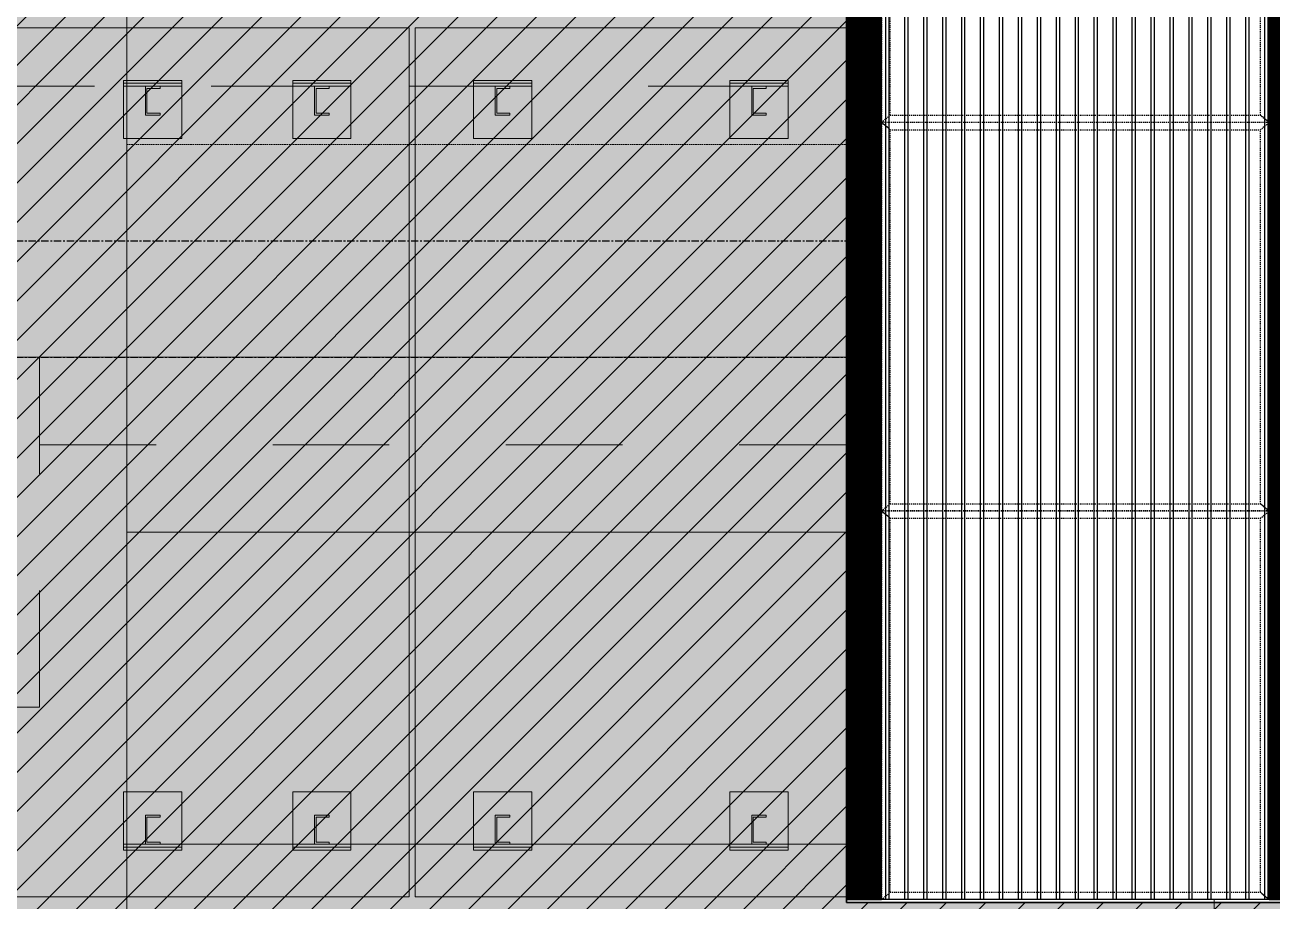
# Model space of a CAD drawing. Header units: millimetres. Extents: x 652937 to 1670132, y 1473552 to 2851037.
# Drawn here: x 833896 to 838174, y 1517605 to 1520610 of the extents above; entities that cross this region are included whole.
import ezdxf
from ezdxf.xclip import XClip

# ---------------------------------------------------------------- set-up
doc = ezdxf.new("R2010")
doc.units = ezdxf.units.MM
doc.header["$XCLIPFRAME"] = 0
for name, pattern in [('HIDDEN', [0.375, 0.25, -0.125]), ('TA_GL_005.00000', [13.75, 5, -1.25, 1.25, -1.25, 5]), ('TA_HL_001.00000', [6.5, 3.55, -2.95]), ('XKITLINE00', [0]), ('XKITLINE02', [4, 2, -2])]:
    doc.linetypes.add(name, pattern=pattern)
doc.layers.add('000 - 0_HIDE_OBJ_FRAMING_DEF_SUB', color=1, linetype='Continuous', plot=False)
for name, color, linetype in [('000 - 0_SYM_DWG_GRIDLINE_MAIN_COLOR_251', 251, 'Continuous'), ('000 - CONCRETE_COL_WIPEOUT_', 250, 'Continuous'), ('000 - CONCRETE_WALL_MAIN_COLOR_2', 1, 'Continuous'), ('000 - H A T C H', 9, 'Continuous'), ('010 - ASPG_EXTR_MAIN_COLOR_2', 2, 'Continuous'), ('010 - ASPG_EXTR_WIPEOUT_', 250, 'Continuous'), ('010 - ASPG_FRAMING_MAIN_COLOR_1', 3, 'Continuous'), ('010 - ASPG_FRAMING_SUB_COLOR_2', 1, 'Continuous'), ('010 - ASPG_FRAMING_SUB_COLOR_3', 251, 'Continuous')]:
    doc.layers.add(name, color=color, linetype=linetype)
doc.layers.add('000_AREA_ASPG_AREA_HATCH_', color=7, linetype='Continuous', true_color=0xff8700, plot=False)
doc.layers.add('000_AREA_ASPG_AREA_MAIN_COLOR_1', color=7, linetype='Continuous', true_color=0xff8700, plot=False)
for name, color, linetype, lineweight in [('A-230-M_FLOOR', 2, 'Continuous', 25), ('Part', 2, 'Continuous', 0), ('Vertical Circulation', 7, 'Continuous', 9)]:
    doc.layers.add(name, color=color, linetype=linetype, lineweight=lineweight)
doc.styles.add('TA', font='', dxfattribs={"height": 4.5})
doc.styles.get('TA').set_extended_font_data('Cordia New')

# ---------------------------------------------------------------- blocks, each defined once
blk = doc.blocks.new('*U6164')
at = {"layer": '000 - 0_SYM_DWG_GRIDLINE_MAIN_COLOR_251', "linetype": 'ByBlock', "ltscale": 5}
blk.add_line((200, 0), (-30071, 0), dxfattribs=at)
at = {"style": 'TA', "flags": 1}
blk.add_attdef('LOCATION', (6, -6), '', height=4.5, rotation=270, dxfattribs=at)
blk = doc.blocks.new('W-1-PP18-ST_ENT3_REV02_20260413-044638_PP18_ENT3_ELE2-DIMS-2')
at = {"color": 6, "linetype": 'TA_GL_005.00000', "rotation": 180}
for p in [(-7244, 107800), (-7244, 107400)]:
    blk.add_blockref('*U6164', p, dxfattribs=at)
blk = doc.blocks.new('GM_Louver Grill Vertical Z1 - Z Profile-20321545-ENT 3 ELE-4 Sheet')
at = {"layer": '000 - 0_HIDE_OBJ_FRAMING_DEF_SUB'}
blk.add_line((197327.3, 105550), (197327.3, 114870), dxfattribs=at)
blk = doc.blocks.new('E4')
at = {"layer": '000 - 0_HIDE_OBJ_FRAMING_DEF_SUB'}
for p, q in [((-1549352.3, 105550), (-1549352.3, 114870)), ((-1547952.3, 114870), (-1547952.3, 105550)), ((-1547952.3, 105600), (-1549352.3, 105600))]:
    blk.add_line(p, q, dxfattribs=at)
blk.add_lwpolyline([(-1549402.3, 114870), (-1547902.3, 114870), (-1547902.3, 105550), (-1549402.3, 105550)], close=True, dxfattribs=at)
at = {"layer": '000 - 0_HIDE_OBJ_FRAMING_DEF_SUB', "color": 8}
for p in [(-1746604.7, 0), (-1746529.7, 0), (-1746454.7, 0), (-1746379.7, 0), (-1746304.7, 0), (-1746229.7, 0), (-1746154.7, 0), (-1746079.7, 0), (-1746004.7, 0), (-1745929.7, 0), (-1745854.7, 0), (-1745779.7, 0), (-1745704.7, 0), (-1745629.7, 0), (-1745554.7, 0), (-1745479.7, 0), (-1745404.7, 0), (-1745329.7, 0)]:
    blk.add_blockref('GM_Louver Grill Vertical Z1 - Z Profile-20321545-ENT 3 ELE-4 Sheet', p, dxfattribs=at)
blk = doc.blocks.new('15')
at = {"layer": 'Part', "color": 253, "linetype": 'XKITLINE00', "lineweight": 0}
for points in [[(663599.6229, 1524498.7062), (663599.6229, 1524501.6862), (663598.1429, 1524501.6862), (663598.1429, 1524498.7062)], [(663601.1229, 1524501.6862), (663601.1229, 1524498.7062), (663599.6429, 1524498.7062), (663599.6429, 1524501.6862)]]:
    blk.add_lwpolyline(points, close=True, dxfattribs=at)
blk = doc.blocks.new('W-1-PP18-ST_ENT3_REV02_20260413-214324_PP18_ENT3_SE_ELE4-1')
at = {"layer": 'A-230-M_FLOOR', "color": 4, "lineweight": 9}
for points in [[(11575, 114420), (11575, 103500)], [(15305, 103500), (15305, 114420)]]:
    blk.add_lwpolyline(points, dxfattribs=at)
at = {"layer": 'Part', "color": 1, "linetype": 'HIDDEN', "lineweight": 0, "ltscale": 20}
blk.add_line((11575, 108130), (14053.9, 108130), dxfattribs=at)
at = {"layer": 'Part', "color": 1, "lineweight": 0, "ltscale": 20}
blk.add_line((14053.9, 108130), (15305, 108130), dxfattribs=at)
at = {"layer": 'Part', "linetype": 'XKITLINE00', "lineweight": 0}
for p, q in [((11575, 107400), (15305, 107400)), ((11575, 106800), (15305, 106800))]:
    blk.add_line(p, q, dxfattribs=at)
at = {"layer": 'Part', "color": 1, "linetype": 'XKITLINE00', "lineweight": 0}
blk.add_line((11575, 105730), (15305, 105730), dxfattribs=at)
blk.add_blockref('E4', (1563456.2, 0))
at = {"layer": 'Vertical Circulation', "color": 4, "xscale": 1000, "yscale": 1000, "zscale": 1000}
blk.add_blockref('15', (-663587079.2, -1524393156.2), dxfattribs=at)
blk = doc.blocks.new('*A39964520')
at = {"layer": 'Part', "linetype": 'XKITLINE00', "lineweight": 0}
for p, q in [((88.071867, -99.720099), (88.071867, -86.220099)), ((88.071867, -86.220099), (90.071867, -86.220099)), ((90.071867, -99.720099), (90.071867, -86.220099)), ((90.072117, -99.720099), (90.072117, -86.220099)), ((90.071867, -99.720099), (88.071867, -99.720099))]:
    blk.add_line(p, q, dxfattribs=at)
at = {"layer": 'Part', "linetype": 'XKITLINE02', "lineweight": 0}
for p, q in [((88.072117, -99.720099), (88.072117, -86.220099)), ((90.071867, -86.220099), (90.072117, -86.220099)), ((90.071867, -86.220099), (90.072117, -86.220099)), ((90.072117, -99.720099), (90.071867, -99.720099)), ((90.071867, -99.720099), (90.072117, -99.720099))]:
    blk.add_line(p, q, dxfattribs=at)
blk = doc.blocks.new('*A40004524')
at = {"layer": 'Part', "linetype": 'XKITLINE02', "lineweight": 0}
for p, q in [((67.421867, -83.220099), (67.421867, -93.970099)), ((67.421867, -83.220099), (69.422117, -83.220099)), ((67.422117, -99.720099), (67.422117, -83.220099)), ((69.421867, -83.220099), (69.421867, -93.970099)), ((69.421867, -83.220099), (69.422117, -83.220099)), ((69.422117, -83.220099), (69.422117, -99.720099)), ((67.421867, -94.070099), (67.421867, -99.720099)), ((69.421867, -94.070099), (69.421867, -99.720099)), ((69.422117, -99.720099), (67.421867, -99.720099)), ((69.421867, -99.720099), (69.422117, -99.720099))]:
    blk.add_line(p, q, dxfattribs=at)
at = {"layer": 'Part', "linetype": 'XKITLINE00', "lineweight": 0}
for p, q in [((67.421867, -93.970099), (67.421867, -94.070099)), ((69.421867, -93.970099), (69.421867, -94.070099))]:
    blk.add_line(p, q, dxfattribs=at)
blk = doc.blocks.new('*A40304554')
at = {"layer": 'Part', "linetype": 'XKITLINE00', "lineweight": 0}
for p, q in [((74.365186, -94.070099), (81.765336, -94.070099)), ((74.365186, -94.070099), (74.365186, -108.970099)), ((81.765186, -108.970099), (81.765186, -94.070099)), ((81.765336, -108.970099), (81.765336, -94.070099)), ((74.365186, -108.970099), (81.765336, -108.970099))]:
    blk.add_line(p, q, dxfattribs=at)
at = {"layer": 'Part', "linetype": 'XKITLINE02', "lineweight": 0}
for p, q in [((74.365336, -94.070099), (74.365186, -94.070099)), ((74.365336, -108.970099), (74.365336, -94.070099)), ((74.365186, -108.970099), (74.365336, -108.970099))]:
    blk.add_line(p, q, dxfattribs=at)
blk = doc.blocks.new('*A40334557')
at = {"layer": 'Part', "linetype": 'XKITLINE00', "lineweight": 0}
for p, q in [((66.865186, -94.070099), (74.265336, -94.070099)), ((74.265186, -108.970099), (74.265186, -94.070099)), ((74.265336, -94.070099), (74.265336, -108.970099)), ((74.265186, -108.970099), (66.865186, -108.970099)), ((74.265336, -108.970099), (74.265186, -108.970099))]:
    blk.add_line(p, q, dxfattribs=at)
at = {"layer": 'Part', "linetype": 'XKITLINE02', "lineweight": 0}
blk.add_line((74.265186, -108.970099), (74.265336, -108.970099), dxfattribs=at)
blk = doc.blocks.new('*A41414665')
at = {"layer": 'Part', "linetype": 'XKITLINE02', "lineweight": 0}
for p, q in [((67.922733, -99.720099), (66.672141, -99.720099)), ((66.672141, -99.720099), (66.672141, -105.720099)), ((67.922141, -105.720099), (67.922141, -99.720099)), ((66.672141, -105.720099), (67.922733, -105.720099))]:
    blk.add_line(p, q, dxfattribs=at)
blk = doc.blocks.new('*A42894813')
at = {"layer": 'Part', "linetype": 'XKITLINE02', "lineweight": 0}
for p, q in [((69.421867, -108.070099), (69.421867, -108.970099)), ((69.421867, -108.070099), (69.422117, -108.070099)), ((74.265361, -108.070099), (69.421867, -108.070099)), ((69.422117, -108.070099), (69.422117, -110.070099)), ((74.365186, -108.070099), (81.765361, -108.070099))]:
    blk.add_line(p, q, dxfattribs=at)
at = {"layer": 'Part', "linetype": 'XKITLINE00', "lineweight": 0}
for p, q in [((74.265361, -108.070099), (74.365186, -108.070099)), ((110.097119, -108.070099), (81.765361, -108.070099)), ((69.421867, -108.970099), (69.421867, -109.070099))]:
    blk.add_line(p, q, dxfattribs=at)
blk = doc.blocks.new('*A42914815')
at = {"layer": 'Part', "linetype": 'XKITLINE02', "lineweight": 0}
for p, q in [((67.92214, -99.720099), (67.92214, -101.220099)), ((67.92214, -99.720099), (111.347733, -99.720099)), ((67.92214, -101.220099), (111.347733, -101.220099))]:
    blk.add_line(p, q, dxfattribs=at)
blk = doc.blocks.new('*A42924816')
at = {"layer": 'Part', "linetype": 'XKITLINE02', "lineweight": 0}
for p, q in [((69.421867, -102.720099), (69.421867, -99.720099)), ((69.421867, -99.720099), (69.422117, -99.720099)), ((69.421867, -99.720099), (74.265361, -99.720099)), ((69.422117, -99.720099), (69.422117, -102.720099)), ((110.597117, -99.720099), (74.365186, -99.720099)), ((74.365186, -99.720099), (81.765361, -99.720099)), ((69.422117, -102.720099), (69.421867, -102.720099)), ((69.421867, -102.720099), (74.265361, -102.720099)), ((110.597117, -102.720099), (74.365186, -102.720099)), ((74.365186, -102.720099), (81.765361, -102.720099))]:
    blk.add_line(p, q, dxfattribs=at)
at = {"layer": 'Part', "linetype": 'XKITLINE00', "lineweight": 0}
for p, q in [((74.265361, -99.720099), (74.365186, -99.720099)), ((110.596866, -99.720099), (81.765361, -99.720099)), ((74.265361, -102.720099), (74.365186, -102.720099)), ((110.596866, -102.720099), (81.765361, -102.720099))]:
    blk.add_line(p, q, dxfattribs=at)
blk = doc.blocks.new('*A43594883')
at = {"layer": 'Part', "linetype": 'XKITLINE02', "lineweight": 0}
for p, q in [((80.140384, -107.570099), (80.390524, -107.570099)), ((80.140384, -108.070099), (80.140384, -107.570099)), ((80.140524, -108.070099), (80.140524, -107.570099)), ((80.390524, -107.607599), (80.165384, -107.607599)), ((80.165384, -108.032599), (80.165384, -107.607599)), ((80.165524, -108.032599), (80.165524, -107.607599)), ((80.390384, -107.607599), (80.390384, -107.570099)), ((80.390524, -107.570099), (80.390524, -107.607599)), ((80.165384, -108.032599), (80.390524, -108.032599)), ((80.390384, -108.070099), (80.390384, -108.032599)), ((80.390524, -108.032599), (80.390524, -108.070099)), ((80.390524, -108.070099), (80.140384, -108.070099))]:
    blk.add_line(p, q, dxfattribs=at)
blk = doc.blocks.new('*A43604884')
at = {"layer": 'Part', "linetype": 'XKITLINE02', "lineweight": 0}
for p, q in [((80.765368, -107.170099), (79.765356, -107.170099)), ((79.765356, -107.170099), (79.765356, -108.170099)), ((79.765368, -108.170099), (79.765368, -107.170099)), ((80.765356, -108.170099), (80.765356, -107.170099)), ((80.765368, -108.170099), (80.765368, -107.170099)), ((79.765356, -108.170099), (80.765368, -108.170099))]:
    blk.add_line(p, q, dxfattribs=at)
blk = doc.blocks.new('*A43614885')
at = {"layer": 'Part', "linetype": 'XKITLINE02', "lineweight": 0}
for p, q in [((80.765609, -108.070099), (79.765409, -108.070099)), ((79.765409, -108.120099), (79.765409, -108.070099)), ((80.765609, -108.120099), (79.765409, -108.120099)), ((79.765609, -108.120099), (79.765609, -108.070099)), ((80.765409, -108.070099), (80.765609, -108.070099)), ((80.765409, -108.120099), (80.765409, -108.070099)), ((80.765609, -108.120099), (80.765409, -108.120099)), ((80.765609, -108.070099), (80.765609, -108.120099))]:
    blk.add_line(p, q, dxfattribs=at)
blk = doc.blocks.new('*A43794903')
at = {"layer": 'Part', "linetype": 'XKITLINE02', "lineweight": 0}
for p, q in [((67.421867, -99.720099), (67.421867, -108.970099)), ((67.421867, -99.720099), (69.422117, -99.720099)), ((67.422117, -118.970099), (67.422117, -99.720099)), ((69.421867, -99.720099), (69.421867, -108.970099)), ((69.421867, -99.720099), (69.422117, -99.720099)), ((69.422117, -99.720099), (69.422117, -118.970099)), ((67.421867, -109.070099), (67.421867, -118.970099)), ((69.421867, -109.070099), (69.421867, -118.970099)), ((69.422117, -118.970099), (67.421867, -118.970099)), ((69.421867, -118.970099), (69.422117, -118.970099))]:
    blk.add_line(p, q, dxfattribs=at)
at = {"layer": 'Part', "linetype": 'XKITLINE00', "lineweight": 0}
for p, q in [((67.421867, -108.970099), (67.421867, -109.070099)), ((69.421867, -108.970099), (69.421867, -109.070099))]:
    blk.add_line(p, q, dxfattribs=at)
blk = doc.blocks.new('*A43834907')
at = {"layer": 'Part', "linetype": 'XKITLINE02', "lineweight": 0}
for p, q in [((75.740384, -107.570099), (75.990524, -107.570099)), ((75.740384, -108.070099), (75.740384, -107.570099)), ((75.740524, -108.070099), (75.740524, -107.570099)), ((75.990524, -107.607599), (75.765384, -107.607599)), ((75.765384, -108.032599), (75.765384, -107.607599)), ((75.765524, -108.032599), (75.765524, -107.607599)), ((75.990384, -107.607599), (75.990384, -107.570099)), ((75.990524, -107.570099), (75.990524, -107.607599)), ((75.765384, -108.032599), (75.990524, -108.032599)), ((75.990384, -108.070099), (75.990384, -108.032599)), ((75.990524, -108.032599), (75.990524, -108.070099)), ((75.990524, -108.070099), (75.740384, -108.070099))]:
    blk.add_line(p, q, dxfattribs=at)
blk = doc.blocks.new('*A43844908')
at = {"layer": 'Part', "linetype": 'XKITLINE02', "lineweight": 0}
for p, q in [((76.365368, -107.170099), (75.365357, -107.170099)), ((75.365357, -107.170099), (75.365357, -108.170099)), ((75.365368, -108.170099), (75.365368, -107.170099)), ((76.365357, -108.170099), (76.365357, -107.170099)), ((76.365368, -108.170099), (76.365368, -107.170099)), ((75.365357, -108.170099), (76.365368, -108.170099))]:
    blk.add_line(p, q, dxfattribs=at)
blk = doc.blocks.new('*A43854909')
at = {"layer": 'Part', "linetype": 'XKITLINE02', "lineweight": 0}
for p, q in [((76.365609, -108.070099), (75.365409, -108.070099)), ((75.365409, -108.120099), (75.365409, -108.070099)), ((76.365609, -108.120099), (75.365409, -108.120099)), ((75.365609, -108.120099), (75.365609, -108.070099)), ((76.365409, -108.070099), (76.365609, -108.070099)), ((76.365409, -108.120099), (76.365409, -108.070099)), ((76.365609, -108.120099), (76.365409, -108.120099)), ((76.365609, -108.070099), (76.365609, -108.120099))]:
    blk.add_line(p, q, dxfattribs=at)
blk = doc.blocks.new('*A43864910')
at = {"layer": 'Part', "linetype": 'XKITLINE02', "lineweight": 0}
for p, q in [((70.365609, -108.070099), (69.365409, -108.070099)), ((69.365409, -108.120099), (69.365409, -108.070099)), ((70.365609, -108.120099), (69.365409, -108.120099)), ((69.365609, -108.120099), (69.365609, -108.070099)), ((70.365409, -108.070099), (70.365609, -108.070099)), ((70.365409, -108.120099), (70.365409, -108.070099)), ((70.365609, -108.120099), (70.365409, -108.120099)), ((70.365609, -108.070099), (70.365609, -108.120099))]:
    blk.add_line(p, q, dxfattribs=at)
blk = doc.blocks.new('*A43874911')
at = {"layer": 'Part', "linetype": 'XKITLINE02', "lineweight": 0}
for p, q in [((73.265609, -108.070099), (72.265409, -108.070099)), ((72.265409, -108.120099), (72.265409, -108.070099)), ((73.265609, -108.120099), (72.265409, -108.120099)), ((72.265609, -108.120099), (72.265609, -108.070099)), ((73.265409, -108.070099), (73.265609, -108.070099)), ((73.265409, -108.120099), (73.265409, -108.070099)), ((73.265609, -108.120099), (73.265409, -108.120099)), ((73.265609, -108.070099), (73.265609, -108.120099))]:
    blk.add_line(p, q, dxfattribs=at)
blk = doc.blocks.new('*A43884912')
at = {"layer": 'Part', "linetype": 'XKITLINE02', "lineweight": 0}
for p, q in [((70.365368, -107.170099), (69.365357, -107.170099)), ((69.365357, -107.170099), (69.365357, -108.170099)), ((69.365368, -108.170099), (69.365368, -107.170099)), ((70.365357, -108.170099), (70.365357, -107.170099)), ((70.365368, -108.170099), (70.365368, -107.170099)), ((69.365357, -108.170099), (70.365368, -108.170099))]:
    blk.add_line(p, q, dxfattribs=at)
blk = doc.blocks.new('*A43894913')
at = {"layer": 'Part', "linetype": 'XKITLINE02', "lineweight": 0}
for p, q in [((73.265368, -107.170099), (72.265357, -107.170099)), ((72.265357, -107.170099), (72.265357, -108.170099)), ((72.265368, -108.170099), (72.265368, -107.170099)), ((73.265357, -108.170099), (73.265357, -107.170099)), ((73.265368, -108.170099), (73.265368, -107.170099)), ((72.265357, -108.170099), (73.265368, -108.170099))]:
    blk.add_line(p, q, dxfattribs=at)
blk = doc.blocks.new('*A43904914')
at = {"layer": 'Part', "linetype": 'XKITLINE02', "lineweight": 0}
for p, q in [((69.740384, -107.570099), (69.990524, -107.570099)), ((69.740384, -108.070099), (69.740384, -107.570099)), ((69.740524, -108.070099), (69.740524, -107.570099)), ((69.990524, -107.607599), (69.765384, -107.607599)), ((69.765384, -108.032599), (69.765384, -107.607599)), ((69.765524, -108.032599), (69.765524, -107.607599)), ((69.990384, -107.607599), (69.990384, -107.570099)), ((69.990524, -107.570099), (69.990524, -107.607599)), ((69.765384, -108.032599), (69.990524, -108.032599)), ((69.990384, -108.070099), (69.990384, -108.032599)), ((69.990524, -108.032599), (69.990524, -108.070099)), ((69.990524, -108.070099), (69.740384, -108.070099))]:
    blk.add_line(p, q, dxfattribs=at)
blk = doc.blocks.new('*A43914915')
at = {"layer": 'Part', "linetype": 'XKITLINE02', "lineweight": 0}
for p, q in [((72.640384, -107.570099), (72.890524, -107.570099)), ((72.640384, -108.070099), (72.640384, -107.570099)), ((72.640524, -108.070099), (72.640524, -107.570099)), ((72.890524, -107.607599), (72.665384, -107.607599)), ((72.665384, -108.032599), (72.665384, -107.607599)), ((72.665524, -108.032599), (72.665524, -107.607599)), ((72.890384, -107.607599), (72.890384, -107.570099)), ((72.890524, -107.570099), (72.890524, -107.607599)), ((72.665384, -108.032599), (72.890524, -108.032599)), ((72.890384, -108.070099), (72.890384, -108.032599)), ((72.890524, -108.032599), (72.890524, -108.070099)), ((72.890524, -108.070099), (72.640384, -108.070099))]:
    blk.add_line(p, q, dxfattribs=at)
blk = doc.blocks.new('*A44404964')
at = {"layer": 'Part', "linetype": 'XKITLINE00', "lineweight": 0}
for p, q in [((88.071867, -99.720099), (88.071867, -109.070099)), ((88.071867, -99.720099), (90.071867, -99.720099)), ((90.071867, -99.720099), (90.071867, -109.070099)), ((90.072117, -102.720099), (90.072117, -108.070099)), ((89.265361, -118.970099), (89.365186, -118.970099))]:
    blk.add_line(p, q, dxfattribs=at)
at = {"layer": 'Part', "linetype": 'XKITLINE02', "lineweight": 0}
for p, q in [((88.072117, -99.720099), (88.072117, -118.970099)), ((90.071867, -99.720099), (90.072117, -99.720099)), ((90.071867, -99.720099), (90.072117, -99.720099)), ((90.072117, -99.720099), (90.072117, -102.720099)), ((90.072117, -108.070099), (90.072117, -118.970099)), ((88.071867, -109.070099), (88.071867, -118.970099)), ((90.071867, -109.070099), (90.071867, -118.970099)), ((88.071867, -118.970099), (89.265361, -118.970099)), ((89.365361, -118.970099), (89.365186, -118.970099)), ((89.365186, -118.970099), (90.072117, -118.970099)), ((90.071867, -118.970099), (90.072117, -118.970099))]:
    blk.add_line(p, q, dxfattribs=at)
blk = doc.blocks.new('*A44514975')
at = {"layer": 'Part', "linetype": 'XKITLINE02', "lineweight": 0}
for p, q in [((89.572734, -99.720099), (88.572141, -99.720099)), ((88.572141, -99.720099), (88.572141, -101.720099)), ((89.572141, -101.720099), (89.572141, -99.720099)), ((88.572141, -101.720099), (89.572734, -101.720099))]:
    blk.add_line(p, q, dxfattribs=at)
blk = doc.blocks.new('*A44775001')
at = {"layer": 'Part', "linetype": 'XKITLINE00', "lineweight": 0}
for p, q in [((88.071891, -93.070099), (88.071891, -95.070099)), ((74.265361, -95.070099), (74.365186, -95.070099)), ((81.765361, -95.070099), (88.071891, -95.070099))]:
    blk.add_line(p, q, dxfattribs=at)
at = {"layer": 'Part', "linetype": 'XKITLINE02', "lineweight": 0}
for p, q in [((88.072141, -95.070099), (88.072141, -93.070099)), ((66.865186, -95.070099), (74.265361, -95.070099)), ((74.365186, -95.070099), (81.765361, -95.070099)), ((88.072141, -95.070099), (88.071891, -95.070099)), ((88.071891, -95.070099), (88.072141, -95.070099))]:
    blk.add_line(p, q, dxfattribs=at)
blk = doc.blocks.new('*A48785402')
at = {"layer": 'Part', "linetype": 'XKITLINE02', "lineweight": 0}
for p, q in [((80.765609, -95.020099), (79.765409, -95.020099)), ((79.765409, -95.070099), (79.765409, -95.020099)), ((80.765609, -95.070099), (79.765409, -95.070099)), ((79.765609, -95.070099), (79.765609, -95.020099)), ((80.765409, -95.020099), (80.765609, -95.020099)), ((80.765409, -95.070099), (80.765409, -95.020099)), ((80.765609, -95.070099), (80.765409, -95.070099)), ((80.765609, -95.020099), (80.765609, -95.070099))]:
    blk.add_line(p, q, dxfattribs=at)
blk = doc.blocks.new('*A48795403')
at = {"layer": 'Part', "linetype": 'XKITLINE02', "lineweight": 0}
for p, q in [((80.140384, -95.070099), (80.390524, -95.070099)), ((80.140384, -95.570099), (80.140384, -95.070099)), ((80.140524, -95.570099), (80.140524, -95.070099)), ((80.390524, -95.107599), (80.165384, -95.107599)), ((80.165384, -95.532599), (80.165384, -95.107599)), ((80.165524, -95.532599), (80.165524, -95.107599)), ((80.390384, -95.107599), (80.390384, -95.070099)), ((80.390524, -95.070099), (80.390524, -95.107599)), ((80.390524, -95.570099), (80.140384, -95.570099)), ((80.165384, -95.532599), (80.390524, -95.532599)), ((80.390384, -95.570099), (80.390384, -95.532599)), ((80.390524, -95.532599), (80.390524, -95.570099))]:
    blk.add_line(p, q, dxfattribs=at)
blk = doc.blocks.new('*A48805404')
at = {"layer": 'Part', "linetype": 'XKITLINE02', "lineweight": 0}
for p, q in [((80.765368, -94.970099), (79.765356, -94.970099)), ((79.765356, -94.970099), (79.765356, -95.970099)), ((79.765368, -95.970099), (79.765368, -94.970099)), ((80.765356, -95.970099), (80.765356, -94.970099)), ((80.765368, -95.970099), (80.765368, -94.970099)), ((79.765356, -95.970099), (80.765368, -95.970099))]:
    blk.add_line(p, q, dxfattribs=at)
blk = doc.blocks.new('*A48865410')
at = {"layer": 'Part', "linetype": 'XKITLINE02', "lineweight": 0}
for p, q in [((76.365368, -94.970099), (75.365357, -94.970099)), ((75.365357, -94.970099), (75.365357, -95.970099)), ((75.365368, -95.970099), (75.365368, -94.970099)), ((76.365357, -95.970099), (76.365357, -94.970099)), ((76.365368, -95.970099), (76.365368, -94.970099)), ((75.365357, -95.970099), (76.365368, -95.970099))]:
    blk.add_line(p, q, dxfattribs=at)
blk = doc.blocks.new('*A48875411')
at = {"layer": 'Part', "linetype": 'XKITLINE02', "lineweight": 0}
for p, q in [((76.365609, -95.020099), (75.365409, -95.020099)), ((75.365409, -95.070099), (75.365409, -95.020099)), ((76.365609, -95.070099), (75.365409, -95.070099)), ((75.365609, -95.070099), (75.365609, -95.020099)), ((76.365409, -95.020099), (76.365609, -95.020099)), ((76.365409, -95.070099), (76.365409, -95.020099)), ((76.365609, -95.070099), (76.365409, -95.070099)), ((76.365609, -95.020099), (76.365609, -95.070099))]:
    blk.add_line(p, q, dxfattribs=at)
blk = doc.blocks.new('*A48885412')
at = {"layer": 'Part', "linetype": 'XKITLINE02', "lineweight": 0}
for p, q in [((75.740384, -95.070099), (75.990524, -95.070099)), ((75.740384, -95.570099), (75.740384, -95.070099)), ((75.740524, -95.570099), (75.740524, -95.070099)), ((75.990524, -95.107599), (75.765384, -95.107599)), ((75.765384, -95.532599), (75.765384, -95.107599)), ((75.765524, -95.532599), (75.765524, -95.107599)), ((75.990384, -95.107599), (75.990384, -95.070099)), ((75.990524, -95.070099), (75.990524, -95.107599)), ((75.990524, -95.570099), (75.740384, -95.570099)), ((75.765384, -95.532599), (75.990524, -95.532599)), ((75.990384, -95.570099), (75.990384, -95.532599)), ((75.990524, -95.532599), (75.990524, -95.570099))]:
    blk.add_line(p, q, dxfattribs=at)
blk = doc.blocks.new('*A48965420')
at = {"layer": 'Part', "linetype": 'XKITLINE02', "lineweight": 0}
for p, q in [((70.365368, -94.970099), (69.365357, -94.970099)), ((69.365357, -94.970099), (69.365357, -95.970099)), ((69.365368, -95.970099), (69.365368, -94.970099)), ((70.365357, -95.970099), (70.365357, -94.970099)), ((70.365368, -95.970099), (70.365368, -94.970099)), ((69.365357, -95.970099), (70.365368, -95.970099))]:
    blk.add_line(p, q, dxfattribs=at)
blk = doc.blocks.new('*A48975421')
at = {"layer": 'Part', "linetype": 'XKITLINE02', "lineweight": 0}
for p, q in [((73.265368, -94.970099), (72.265357, -94.970099)), ((72.265357, -94.970099), (72.265357, -95.970099)), ((72.265368, -95.970099), (72.265368, -94.970099)), ((73.265357, -95.970099), (73.265357, -94.970099)), ((73.265368, -95.970099), (73.265368, -94.970099)), ((72.265357, -95.970099), (73.265368, -95.970099))]:
    blk.add_line(p, q, dxfattribs=at)
blk = doc.blocks.new('*A48985422')
at = {"layer": 'Part', "linetype": 'XKITLINE02', "lineweight": 0}
for p, q in [((70.365609, -95.020099), (69.365409, -95.020099)), ((69.365409, -95.070099), (69.365409, -95.020099)), ((70.365609, -95.070099), (69.365409, -95.070099)), ((69.365609, -95.070099), (69.365609, -95.020099)), ((70.365409, -95.020099), (70.365609, -95.020099)), ((70.365409, -95.070099), (70.365409, -95.020099)), ((70.365609, -95.070099), (70.365409, -95.070099)), ((70.365609, -95.020099), (70.365609, -95.070099))]:
    blk.add_line(p, q, dxfattribs=at)
blk = doc.blocks.new('*A48995423')
at = {"layer": 'Part', "linetype": 'XKITLINE02', "lineweight": 0}
for p, q in [((73.265609, -95.020099), (72.265409, -95.020099)), ((72.265409, -95.070099), (72.265409, -95.020099)), ((73.265609, -95.070099), (72.265409, -95.070099)), ((72.265609, -95.070099), (72.265609, -95.020099)), ((73.265409, -95.020099), (73.265609, -95.020099)), ((73.265409, -95.070099), (73.265409, -95.020099)), ((73.265609, -95.070099), (73.265409, -95.070099)), ((73.265609, -95.020099), (73.265609, -95.070099))]:
    blk.add_line(p, q, dxfattribs=at)
blk = doc.blocks.new('*A49005424')
at = {"layer": 'Part', "linetype": 'XKITLINE02', "lineweight": 0}
for p, q in [((69.740384, -95.070099), (69.990524, -95.070099)), ((69.740384, -95.570099), (69.740384, -95.070099)), ((69.740524, -95.570099), (69.740524, -95.070099)), ((69.990524, -95.107599), (69.765384, -95.107599)), ((69.765384, -95.532599), (69.765384, -95.107599)), ((69.765524, -95.532599), (69.765524, -95.107599)), ((69.990384, -95.107599), (69.990384, -95.070099)), ((69.990524, -95.070099), (69.990524, -95.107599)), ((69.990524, -95.570099), (69.740384, -95.570099)), ((69.765384, -95.532599), (69.990524, -95.532599)), ((69.990384, -95.570099), (69.990384, -95.532599)), ((69.990524, -95.532599), (69.990524, -95.570099))]:
    blk.add_line(p, q, dxfattribs=at)
blk = doc.blocks.new('*A49015425')
at = {"layer": 'Part', "linetype": 'XKITLINE02', "lineweight": 0}
for p, q in [((72.640384, -95.070099), (72.890524, -95.070099)), ((72.640384, -95.570099), (72.640384, -95.070099)), ((72.640524, -95.570099), (72.640524, -95.070099)), ((72.890524, -95.107599), (72.665384, -95.107599)), ((72.665384, -95.532599), (72.665384, -95.107599)), ((72.665524, -95.532599), (72.665524, -95.107599)), ((72.890384, -95.107599), (72.890384, -95.070099)), ((72.890524, -95.070099), (72.890524, -95.107599)), ((72.890524, -95.570099), (72.640384, -95.570099)), ((72.665384, -95.532599), (72.890524, -95.532599)), ((72.890384, -95.570099), (72.890384, -95.532599)), ((72.890524, -95.532599), (72.890524, -95.570099))]:
    blk.add_line(p, q, dxfattribs=at)
blk = doc.blocks.new('W-1-PP18-ST_ENT3_REV02_20260413-214457_PP18_ENT3_SE_ELE4-2')
at = {"lineweight": 0, "xscale": 200, "yscale": 200, "zscale": 200}
for name in ['*A40334557', '*A40304554', '*A40004524', '*A39964520', '*A44775001', '*A48965420', '*A48975421', '*A48865410', '*A48805404', '*A48985422', '*A49005424', '*A48995423', '*A49015425', '*A48875411', '*A48885412', '*A48785402', '*A48795403', '*A41414665', '*A43794903', '*A42914815', '*A42924816', '*A44404964', '*A44514975', '*A43884912', '*A43894913', '*A43844908', '*A43604884', '*A43904914', '*A43914915', '*A43834907', '*A43594883', '*A43864910', '*A42894813', '*A43874911', '*A43854909', '*A43614885']:
    blk.add_blockref(name, (-2309.3778, 127344.0198), dxfattribs=at)
blk = doc.blocks.new('*U7583')
blk.add_wipeout([(3262.6, -11470), (3262.6, -12310), (3000, -12310), (3000, -8620), (0, -8620), (0, 0), (7480, 0), (7480, -9340), (13872, -9340), (13872, -12310), (4562.6, -12310), (4562.6, -11470)])
at = {"layer": '000 - H A T C H'}
h = blk.add_hatch(dxfattribs=at)
h.set_pattern_fill('AR-CONC', color=8, scale=0.05)
h.paths.add_polyline_path([(7480, 0), (0, 0), (0, -8620), (3000, -8620), (3000, -12310), (3262.6, -12310), (3262.6, -11470), (4562.6, -11470), (4562.6, -12310), (13872, -12310), (13872, -9340), (7480, -9340)])
at = {"layer": '000 - CONCRETE_COL_WIPEOUT_', "color": 0}
blk.add_lwpolyline([(3262.6, -11470), (3262.6, -12310), (3000, -12310), (3000, -8620), (0, -8620), (0, 0), (7480, 0), (7480, -9340), (13872, -9340), (13872, -12310), (4562.6, -12310), (4562.6, -11470)], close=True, dxfattribs=at)
blk = doc.blocks.new('A$Ccc5d2e7b')
at = {"layer": '000 - CONCRETE_WALL_MAIN_COLOR_2'}
blk.add_blockref('*U7583', (0, 0), dxfattribs=at)
at = {"layer": '000 - H A T C H'}
h = blk.add_hatch(dxfattribs=at)
h.set_pattern_fill('ANSI31', color=1, scale=30)
h.set_pattern_definition([(45, (-88709.82, -145266.49), (-67.35192, 67.35192), [])])
h.paths.add_polyline_path([(4562.6, -11470), (4562.6, -12310), (13872, -12310), (13872, -9340), (7480, -9340), (7480, 0), (0, 0), (0, -8620), (3000, -8620), (3000, -12310), (3262.6, -12310), (3262.6, -11470)])
at = {"color": 6}
blk.add_lwpolyline([(0, 0), (0, -8620), (3000, -8620), (3000, -12310), (3262.7, -12310), (3262.6, -11470), (4562.6, -11470), (4562.6, -12310), (13872, -12310), (13872, -9340), (7480, -9340), (7480, 0)], close=True, dxfattribs=at)
blk = doc.blocks.new('*U6723')
blk.add_wipeout([(50, 0), (1400, 0), (1400, 9330), (50, 9330)]).dxf.layer = '010 - ASPG_EXTR_WIPEOUT_'
at = {"layer": '010 - ASPG_EXTR_MAIN_COLOR_2'}
for points in [[(64.8, 0), (75, 0), (75, 9330), (64.8, 9330)], [(129.8, 0), (140, 0), (140, 9330), (129.8, 9330)], [(194.8, 0), (205, 0), (205, 9330), (194.8, 9330)], [(259.8, 0), (270, 0), (270, 9330), (259.8, 9330)], [(324.8, 0), (335, 0), (335, 9330), (324.8, 9330)], [(389.8, 0), (400, 0), (400, 9330), (389.8, 9330)], [(454.8, 0), (465, 0), (465, 9330), (454.8, 9330)], [(519.8, 0), (530, 0), (530, 9330), (519.8, 9330)], [(584.8, 0), (595, 0), (595, 9330), (584.8, 9330)], [(649.8, 0), (660, 0), (660, 9330), (649.8, 9330)], [(714.8, 0), (725, 0), (725, 9330), (714.8, 9330)], [(779.8, 0), (790, 0), (790, 9330), (779.8, 9330)], [(844.8, 0), (855, 0), (855, 9330), (844.8, 9330)], [(909.8, 0), (920, 0), (920, 9330), (909.8, 9330)], [(974.8, 0), (985, 0), (985, 9330), (974.8, 9330)], [(1039.8, 0), (1050, 0), (1050, 9330), (1039.8, 9330)], [(1104.8, 0), (1115, 0), (1115, 9330), (1104.8, 9330)], [(1169.8, 0), (1180, 0), (1180, 9330), (1169.8, 9330)], [(1234.8, 0), (1245, 0), (1245, 9330), (1234.8, 9330)], [(1299.8, 0), (1310, 0), (1310, 9330), (1299.8, 9330)], [(1364.8, 0), (1375, 0), (1375, 9330), (1364.8, 9330)]]:
    blk.add_lwpolyline(points, close=True, dxfattribs=at)
at = {"layer": '010 - ASPG_FRAMING_SUB_COLOR_2'}
blk.add_lwpolyline([(50, 0), (1400, 0), (1400, 9330), (50, 9330)], close=True, dxfattribs=at)
blk.add_wipeout([(1400, 0), (1500, 0), (1500, 9330), (1400, 9330)]).dxf.layer = '010 - ASPG_EXTR_WIPEOUT_'
at = {"layer": '010 - ASPG_FRAMING_MAIN_COLOR_1'}
for points in [[(1400, 0), (1410, 0), (1410, 9330), (1400, 9330)], [(1490, 0), (1500, 0), (1500, 9330), (1490, 9330)]]:
    blk.add_lwpolyline(points, close=True, dxfattribs=at)
at = {"layer": '010 - ASPG_FRAMING_SUB_COLOR_2'}
blk.add_lwpolyline([(1400, 0), (1500, 0), (1500, 9330), (1400, 9330)], close=True, dxfattribs=at)
blk = doc.blocks.new('C-1-PP18-AR-2341-02-C_20260414-001432_PP18_ENT3_EX_ELE4')
blk.add_wipeout([(11126.3, 102550), (11126.3, 103400), (9826.3, 103400), (9826.3, 102550), (9476.3, 102550), (9476.3, 105550), (-7090, 105550), (-7090, 101150), (20260, 101150), (20260, 102550)])
blk = doc.blocks.new('*U8803')
at = {"layer": '010 - ASPG_FRAMING_SUB_COLOR_3', "linetype": 'ByBlock'}
for points in [[(0, 0), (0, 1330), (25, 1300), (25, 30), (0, 0)], [(1332.9, 1330), (0, 1330), (25, 1300), (1307.9, 1300)], [(1332.9, 0), (1332.9, 1330), (1307.9, 1300), (1307.9, 30), (1332.9, 0)], [(25, 30), (1307.9, 30), (1332.9, 0), (0, 0), (25, 30)]]:
    blk.add_lwpolyline(points, close=True, dxfattribs=at)
blk = doc.blocks.new('*U8820')
at = {"layer": '000_AREA_ASPG_AREA_HATCH_', "transparency": 33554539}
h = blk.add_hatch(dxfattribs=at)
h.set_pattern_fill('ANSI31', color=256)
h.set_pattern_definition([(45, (-24.4354, 9304.1105), (-2.245064, 2.245064), [])])
h.paths.add_polyline_path([(-60, 0), (60, 0), (60, 9330), (-60, 9330)])
at = {"layer": '000_AREA_ASPG_AREA_MAIN_COLOR_1'}
blk.add_lwpolyline([(-60, 0), (60, 0), (60, 9330), (-60, 9330)], close=True, dxfattribs=at)

msp = doc.modelspace()

# ---------------------------------------------------------------- block references
at = {"color": 6}
msp.add_blockref('A$Ccc5d2e7b', (829234.2162, 1526940.4203), dxfattribs=at)

# ---------------------------------------------------------------- next in the draw order: block references
msp.add_blockref('W-1-PP18-ST_ENT3_REV02_20260413-044638_PP18_ENT3_ELE2-DIMS-2', (822670.5264, 1412070.4203), dxfattribs=at)

# ---------------------------------------------------------------- next in the draw order: block references
ref = msp.add_blockref('W-1-PP18-ST_ENT3_REV02_20260413-214324_PP18_ENT3_SE_ELE4-1', (822670.5264, 1412070.4203), dxfattribs=at)
XClip(ref).set_block_clipping_path([(-8921.6742467015, 100922), (26429.9241350386, 117178.2602934372)])

# ---------------------------------------------------------------- next in the draw order: block references
ref = msp.add_blockref('W-1-PP18-ST_ENT3_REV02_20260413-214457_PP18_ENT3_SE_ELE4-2', (822670.5264, 1412070.4203), dxfattribs=at)
XClip(ref).set_block_clipping_path([(-8921.6742467015, 100922), (26429.9241350386, 117178.2602934372)])

# ---------------------------------------------------------------- next in the draw order: block references
msp.add_blockref('C-1-PP18-AR-2341-02-C_20260414-001432_PP18_ENT3_EX_ELE4', (822670.5264, 1412070.4203))

# ---------------------------------------------------------------- next in the draw order: block references
at = {"xscale": -1}
msp.add_blockref('*U6723', (838224.5264, 1517610.4203), dxfattribs=at)

# ---------------------------------------------------------------- next in the draw order: block references
for p in [(836774.5264, 1517610.4203), (838224.5264, 1517610.4203)]:
    msp.add_blockref('*U8820', p)
at = {"linetype": 'TA_HL_001.00000', "rotation": 90}
for p in [(838164.5264, 1520276.1346), (838164.5264, 1518943.2775), (838164.5264, 1517610.4203)]:
    msp.add_blockref('*U8803', p, dxfattribs=at)

doc.saveas('drawing.dxf')
